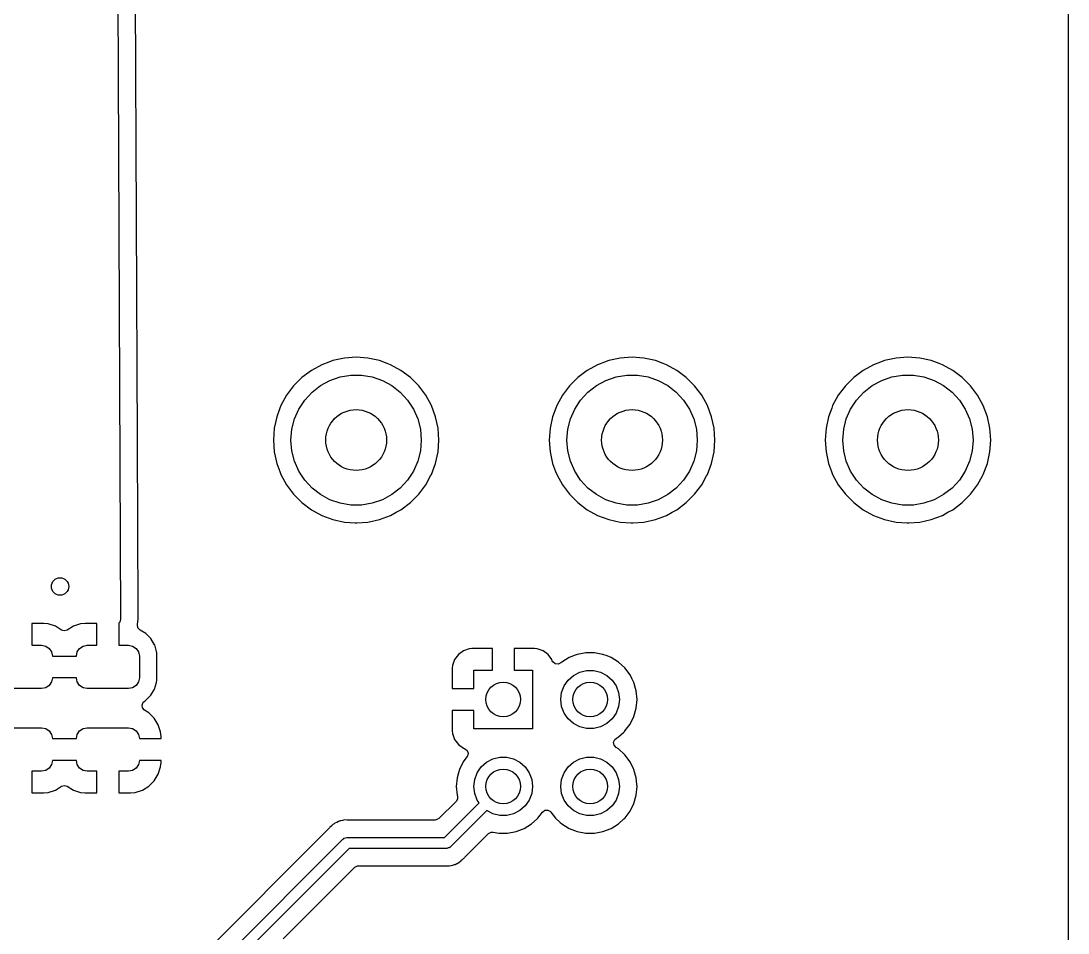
# Model space of a CAD drawing. Extents: x 0.71 to 7.56, y -5.16 to -0.79.
# Drawn here: x 6.61 to 7.559, y -2.416 to -1.59 of the extents above; entities that cross this region are included whole.
import ezdxf

# ---------------------------------------------------------------- set-up
doc = ezdxf.new("R2010")
doc.units = 0
doc.header["$MEASUREMENT"] = 0
doc.layers.add('BLACK', color=7, linetype='CONTINUOUS')

msp = doc.modelspace()

# ---------------------------------------------------------------- linework, layer by layer
at = {"layer": 'BLACK', "linetype": 'CONTINUOUS'}
for p, q in [((7.55904, -1.0631), (7.55904, -4.88178)), ((6.6969, -1.28407), (6.70051, -2.13209)), ((6.71579, -1.96969), (6.7129, -1.29252)), ((6.9033, -1.89543), (6.89284, -1.89771)), ((6.91398, -1.89467), (6.9033, -1.89543)), ((6.9033, -1.89543), (6.9033, -1.89543)), ((6.92465, -1.89543), (6.91398, -1.89467)), ((6.91398, -1.89467), (6.91398, -1.89467)), ((6.93511, -1.89771), (6.92465, -1.89543)), ((6.92465, -1.89543), (6.92465, -1.89543)), ((7.1533, -1.89543), (7.14284, -1.89771)), ((7.16398, -1.89467), (7.1533, -1.89543)), ((7.1533, -1.89543), (7.1533, -1.89543)), ((7.17465, -1.89543), (7.16398, -1.89467)), ((7.16398, -1.89467), (7.16398, -1.89467)), ((7.18511, -1.89771), (7.17465, -1.89543)), ((7.17465, -1.89543), (7.17465, -1.89543)), ((7.4033, -1.89543), (7.39284, -1.89771)), ((7.41398, -1.89467), (7.4033, -1.89543)), ((7.4033, -1.89543), (7.4033, -1.89543)), ((7.42465, -1.89543), (7.41398, -1.89467)), ((7.41398, -1.89467), (7.41398, -1.89467)), ((7.43511, -1.89771), (7.42465, -1.89543)), ((7.42465, -1.89543), (7.42465, -1.89543)), ((6.87342, -1.90658), (6.86485, -1.91299)), ((6.88281, -1.90145), (6.87342, -1.90658)), ((6.87342, -1.90658), (6.87342, -1.90658)), ((6.88915, -1.89909), (6.88281, -1.90145)), ((6.89284, -1.89771), (6.88915, -1.89909)), ((6.89284, -1.89771), (6.89284, -1.89771)), ((6.89284, -1.89771), (6.89284, -1.89771)), ((6.94215, -1.90033), (6.93511, -1.89771)), ((6.93511, -1.89771), (6.93511, -1.89771)), ((6.93511, -1.89771), (6.93511, -1.89771)), ((6.94514, -1.90145), (6.94215, -1.90033)), ((6.95453, -1.90658), (6.94514, -1.90145)), ((6.94514, -1.90145), (6.94514, -1.90145)), ((6.9631, -1.91299), (6.95453, -1.90658)), ((6.95453, -1.90658), (6.95453, -1.90658)), ((6.95453, -1.90658), (6.95453, -1.90658)), ((7.12342, -1.90658), (7.11485, -1.91299)), ((7.13281, -1.90145), (7.12342, -1.90658)), ((7.12342, -1.90658), (7.12342, -1.90658)), ((7.13915, -1.89909), (7.13281, -1.90145)), ((7.14284, -1.89771), (7.13915, -1.89909)), ((7.14284, -1.89771), (7.14284, -1.89771)), ((7.14284, -1.89771), (7.14284, -1.89771)), ((7.19215, -1.90033), (7.18511, -1.89771)), ((7.18511, -1.89771), (7.18511, -1.89771)), ((7.18511, -1.89771), (7.18511, -1.89771)), ((7.19514, -1.90145), (7.19215, -1.90033)), ((7.20453, -1.90658), (7.19514, -1.90145)), ((7.19514, -1.90145), (7.19514, -1.90145)), ((7.2131, -1.91299), (7.20453, -1.90658)), ((7.20453, -1.90658), (7.20453, -1.90658)), ((7.20453, -1.90658), (7.20453, -1.90658)), ((7.37342, -1.90658), (7.36485, -1.91299)), ((7.38281, -1.90145), (7.37342, -1.90658)), ((7.37342, -1.90658), (7.37342, -1.90658)), ((7.38915, -1.89909), (7.38281, -1.90145)), ((7.39284, -1.89771), (7.38915, -1.89909)), ((7.39284, -1.89771), (7.39284, -1.89771)), ((7.39284, -1.89771), (7.39284, -1.89771)), ((7.44215, -1.90033), (7.43511, -1.89771)), ((7.43511, -1.89771), (7.43511, -1.89771)), ((7.43511, -1.89771), (7.43511, -1.89771)), ((7.44514, -1.90145), (7.44215, -1.90033)), ((7.45453, -1.90658), (7.44514, -1.90145)), ((7.44514, -1.90145), (7.44514, -1.90145)), ((7.4631, -1.91299), (7.45453, -1.90658)), ((7.45453, -1.90658), (7.45453, -1.90658)), ((7.45453, -1.90658), (7.45453, -1.90658)), ((6.86485, -1.91299), (6.85728, -1.92056)), ((6.86485, -1.91299), (6.86485, -1.91299)), ((6.88168, -1.92025), (6.89025, -1.9156)), ((6.89025, -1.9156), (6.89948, -1.91244)), ((6.89948, -1.91244), (6.9091, -1.91083)), ((6.9091, -1.91083), (6.91885, -1.91083)), ((6.91885, -1.91083), (6.92847, -1.91244)), ((6.92847, -1.91244), (6.9377, -1.9156)), ((6.9377, -1.9156), (6.94628, -1.92025)), ((6.97067, -1.92056), (6.9631, -1.91299)), ((6.9631, -1.91299), (6.9631, -1.91299)), ((6.9631, -1.91299), (6.9631, -1.91299)), ((7.11485, -1.91299), (7.10728, -1.92056)), ((7.11485, -1.91299), (7.11485, -1.91299)), ((7.13168, -1.92025), (7.14025, -1.9156)), ((7.14025, -1.9156), (7.14948, -1.91244)), ((7.14948, -1.91244), (7.1591, -1.91083)), ((7.1591, -1.91083), (7.16885, -1.91083)), ((7.16885, -1.91083), (7.17847, -1.91244)), ((7.17847, -1.91244), (7.1877, -1.9156)), ((7.1877, -1.9156), (7.19628, -1.92025)), ((7.22067, -1.92056), (7.2131, -1.91299)), ((7.2131, -1.91299), (7.2131, -1.91299)), ((7.2131, -1.91299), (7.2131, -1.91299)), ((7.36485, -1.91299), (7.35728, -1.92056)), ((7.36485, -1.91299), (7.36485, -1.91299)), ((7.38168, -1.92025), (7.39025, -1.9156)), ((7.39025, -1.9156), (7.39948, -1.91244)), ((7.39948, -1.91244), (7.4091, -1.91083)), ((7.4091, -1.91083), (7.41885, -1.91083)), ((7.41885, -1.91083), (7.42847, -1.91244)), ((7.42847, -1.91244), (7.4377, -1.9156)), ((7.4377, -1.9156), (7.44628, -1.92025)), ((7.47067, -1.92056), (7.4631, -1.91299)), ((7.4631, -1.91299), (7.4631, -1.91299)), ((7.4631, -1.91299), (7.4631, -1.91299)), ((6.85728, -1.92056), (6.85087, -1.92913)), ((6.85728, -1.92056), (6.85728, -1.92056)), ((6.87398, -1.92624), (6.88168, -1.92025)), ((6.94628, -1.92025), (6.95397, -1.92624)), ((6.97708, -1.92913), (6.97067, -1.92056)), ((6.97067, -1.92056), (6.97067, -1.92056)), ((6.97067, -1.92056), (6.97067, -1.92056)), ((7.10728, -1.92056), (7.10087, -1.92913)), ((7.10728, -1.92056), (7.10728, -1.92056)), ((7.12398, -1.92624), (7.13168, -1.92025)), ((7.19628, -1.92025), (7.20397, -1.92624)), ((7.22708, -1.92913), (7.22067, -1.92056)), ((7.22067, -1.92056), (7.22067, -1.92056)), ((7.22067, -1.92056), (7.22067, -1.92056)), ((7.35728, -1.92056), (7.35087, -1.92913)), ((7.35728, -1.92056), (7.35728, -1.92056)), ((7.37398, -1.92624), (7.38168, -1.92025)), ((7.44628, -1.92025), (7.45397, -1.92624)), ((7.47708, -1.92913), (7.47067, -1.92056)), ((7.47067, -1.92056), (7.47067, -1.92056)), ((7.47067, -1.92056), (7.47067, -1.92056)), ((6.85087, -1.92913), (6.84574, -1.93852)), ((6.85087, -1.92913), (6.85087, -1.92913)), ((6.86204, -1.94158), (6.86737, -1.93341)), ((6.86737, -1.93341), (6.87398, -1.92624)), ((6.95397, -1.92624), (6.96058, -1.93341)), ((6.96058, -1.93341), (6.96591, -1.94158)), ((6.98221, -1.93852), (6.97708, -1.92913)), ((6.97708, -1.92913), (6.97708, -1.92913)), ((6.97708, -1.92913), (6.97708, -1.92913)), ((7.10087, -1.92913), (7.09574, -1.93852)), ((7.10087, -1.92913), (7.10087, -1.92913)), ((7.11204, -1.94158), (7.11737, -1.93341)), ((7.11737, -1.93341), (7.12398, -1.92624)), ((7.20397, -1.92624), (7.21058, -1.93341)), ((7.21058, -1.93341), (7.21591, -1.94158)), ((7.23221, -1.93852), (7.22708, -1.92913)), ((7.22708, -1.92913), (7.22708, -1.92913)), ((7.22708, -1.92913), (7.22708, -1.92913)), ((7.35087, -1.92913), (7.34574, -1.93852)), ((7.35087, -1.92913), (7.35087, -1.92913)), ((7.36204, -1.94158), (7.36737, -1.93341)), ((7.36737, -1.93341), (7.37398, -1.92624)), ((7.45397, -1.92624), (7.46058, -1.93341)), ((7.46058, -1.93341), (7.46591, -1.94158)), ((7.48221, -1.93852), (7.47708, -1.92913)), ((7.47708, -1.92913), (7.47708, -1.92913)), ((7.47708, -1.92913), (7.47708, -1.92913)), ((6.84487, -1.94086), (6.842, -1.94855)), ((6.84574, -1.93852), (6.84487, -1.94086)), ((6.85812, -1.95051), (6.86204, -1.94158)), ((6.96591, -1.94158), (6.96983, -1.95051)), ((6.98595, -1.94855), (6.98221, -1.93852)), ((6.98221, -1.93852), (6.98221, -1.93852)), ((6.98221, -1.93852), (6.98221, -1.93852)), ((7.09487, -1.94086), (7.092, -1.94855)), ((7.09574, -1.93852), (7.09487, -1.94086)), ((7.10812, -1.95051), (7.11204, -1.94158)), ((7.21591, -1.94158), (7.21983, -1.95051)), ((7.23595, -1.94855), (7.23221, -1.93852)), ((7.23221, -1.93852), (7.23221, -1.93852)), ((7.23221, -1.93852), (7.23221, -1.93852)), ((7.34487, -1.94086), (7.342, -1.94855)), ((7.34574, -1.93852), (7.34487, -1.94086)), ((7.35812, -1.95051), (7.36204, -1.94158)), ((7.46591, -1.94158), (7.46983, -1.95051)), ((7.48595, -1.94855), (7.48221, -1.93852)), ((7.48221, -1.93852), (7.48221, -1.93852)), ((7.48221, -1.93852), (7.48221, -1.93852)), ((6.842, -1.94855), (6.83973, -1.95901)), ((6.842, -1.94855), (6.842, -1.94855)), ((6.842, -1.94855), (6.842, -1.94855)), ((6.85573, -1.95996), (6.85812, -1.95051)), ((6.96983, -1.95051), (6.97223, -1.95996)), ((6.98823, -1.95901), (6.98595, -1.94855)), ((7.092, -1.94855), (7.08973, -1.95901)), ((7.092, -1.94855), (7.092, -1.94855)), ((7.092, -1.94855), (7.092, -1.94855)), ((7.10573, -1.95996), (7.10812, -1.95051)), ((7.21983, -1.95051), (7.22223, -1.95996)), ((7.23823, -1.95901), (7.23595, -1.94855)), ((7.342, -1.94855), (7.33973, -1.95901)), ((7.342, -1.94855), (7.342, -1.94855)), ((7.342, -1.94855), (7.342, -1.94855)), ((7.35573, -1.95996), (7.35812, -1.95051)), ((7.46983, -1.95051), (7.47223, -1.95996)), ((7.48823, -1.95901), (7.48595, -1.94855)), ((6.83973, -1.95901), (6.83896, -1.96968)), ((6.83973, -1.95901), (6.83973, -1.95901)), ((6.85492, -1.96969), (6.85573, -1.95996)), ((6.97223, -1.95996), (6.97303, -1.96969)), ((6.98899, -1.96969), (6.98823, -1.95901)), ((7.08973, -1.95901), (7.08896, -1.96968)), ((7.08973, -1.95901), (7.08973, -1.95901)), ((7.10492, -1.96969), (7.10573, -1.95996)), ((7.22223, -1.95996), (7.22303, -1.96969)), ((7.23899, -1.96969), (7.23823, -1.95901)), ((7.33973, -1.95901), (7.33896, -1.96968)), ((7.33973, -1.95901), (7.33973, -1.95901)), ((7.35492, -1.96969), (7.35573, -1.95996)), ((7.47223, -1.95996), (7.47303, -1.96969)), ((7.48899, -1.96969), (7.48823, -1.95901)), ((6.71645, -2.12552), (6.71579, -1.96969)), ((6.83896, -1.96968), (6.83896, -1.96969)), ((6.83896, -1.96969), (6.83973, -1.98036)), ((6.85573, -1.97941), (6.85492, -1.96969)), ((6.97303, -1.96969), (6.97223, -1.97941)), ((6.98823, -1.98036), (6.98899, -1.96969)), ((6.98899, -1.96969), (6.98899, -1.96969)), ((7.08896, -1.96968), (7.08896, -1.96969)), ((7.08896, -1.96969), (7.08973, -1.98036)), ((7.10573, -1.97941), (7.10492, -1.96969)), ((7.22303, -1.96969), (7.22223, -1.97941)), ((7.23823, -1.98036), (7.23899, -1.96969)), ((7.23899, -1.96969), (7.23899, -1.96969)), ((7.33896, -1.96968), (7.33896, -1.96969)), ((7.33896, -1.96969), (7.33973, -1.98036)), ((7.35573, -1.97941), (7.35492, -1.96969)), ((7.47303, -1.96969), (7.47223, -1.97941)), ((7.48823, -1.98036), (7.48899, -1.96969)), ((6.83973, -1.98036), (6.83973, -1.98036)), ((6.83973, -1.98036), (6.842, -1.99082)), ((6.85812, -1.98886), (6.85573, -1.97941)), ((6.97223, -1.97941), (6.96983, -1.98886)), ((6.98595, -1.99082), (6.98823, -1.98036)), ((7.08973, -1.98036), (7.08973, -1.98036)), ((7.08973, -1.98036), (7.092, -1.99082)), ((7.10812, -1.98886), (7.10573, -1.97941)), ((7.22223, -1.97941), (7.21983, -1.98886)), ((7.23595, -1.99082), (7.23823, -1.98036)), ((7.33973, -1.98036), (7.33973, -1.98036)), ((7.33973, -1.98036), (7.342, -1.99082)), ((7.35812, -1.98886), (7.35573, -1.97941)), ((7.47223, -1.97941), (7.46983, -1.98886)), ((7.48595, -1.99082), (7.48823, -1.98036)), ((6.842, -1.99082), (6.842, -1.99082)), ((6.842, -1.99082), (6.84473, -1.99813)), ((6.86204, -1.99779), (6.85812, -1.98886)), ((6.96983, -1.98886), (6.96591, -1.99779)), ((6.98221, -2.00085), (6.98595, -1.99082)), ((7.092, -1.99082), (7.092, -1.99082)), ((7.092, -1.99082), (7.09473, -1.99813)), ((7.11204, -1.99779), (7.10812, -1.98886)), ((7.21983, -1.98886), (7.21591, -1.99779)), ((7.23221, -2.00085), (7.23595, -1.99082)), ((7.342, -1.99082), (7.342, -1.99082)), ((7.342, -1.99082), (7.34473, -1.99813)), ((7.36204, -1.99779), (7.35812, -1.98886)), ((7.46983, -1.98886), (7.46591, -1.99779)), ((7.48221, -2.00085), (7.48595, -1.99082)), ((6.84473, -1.99813), (6.84574, -2.00085)), ((6.84574, -2.00085), (6.85087, -2.01024)), ((6.86737, -2.00596), (6.86204, -1.99779)), ((6.96591, -1.99779), (6.96058, -2.00596)), ((6.98146, -2.00222), (6.98221, -2.00085)), ((6.98221, -2.00085), (6.98221, -2.00085)), ((6.98221, -2.00085), (6.98221, -2.00085)), ((7.09473, -1.99813), (7.09574, -2.00085)), ((7.09574, -2.00085), (7.10087, -2.01024)), ((7.11737, -2.00596), (7.11204, -1.99779)), ((7.21591, -1.99779), (7.21058, -2.00596)), ((7.23146, -2.00222), (7.23221, -2.00085)), ((7.23221, -2.00085), (7.23221, -2.00085)), ((7.23221, -2.00085), (7.23221, -2.00085)), ((7.34473, -1.99813), (7.34574, -2.00085)), ((7.34574, -2.00085), (7.35087, -2.01024)), ((7.36737, -2.00596), (7.36204, -1.99779)), ((7.46591, -1.99779), (7.46058, -2.00596)), ((7.48146, -2.00222), (7.48221, -2.00085)), ((7.48221, -2.00085), (7.48221, -2.00085)), ((7.48221, -2.00085), (7.48221, -2.00085)), ((6.85087, -2.01024), (6.85087, -2.01024)), ((6.85087, -2.01024), (6.85087, -2.01024)), ((6.85087, -2.01024), (6.85728, -2.01881)), ((6.87398, -2.01313), (6.86737, -2.00596)), ((6.96058, -2.00596), (6.95397, -2.01313)), ((6.97067, -2.01881), (6.97708, -2.01024)), ((6.97708, -2.01024), (6.98146, -2.00222)), ((7.10087, -2.01024), (7.10087, -2.01024)), ((7.10087, -2.01024), (7.10087, -2.01024)), ((7.10087, -2.01024), (7.10728, -2.01881)), ((7.12398, -2.01313), (7.11737, -2.00596)), ((7.21058, -2.00596), (7.20397, -2.01313)), ((7.22067, -2.01881), (7.22708, -2.01024)), ((7.22708, -2.01024), (7.23146, -2.00222)), ((7.35087, -2.01024), (7.35087, -2.01024)), ((7.35087, -2.01024), (7.35087, -2.01024)), ((7.35087, -2.01024), (7.35728, -2.01881)), ((7.37398, -2.01313), (7.36737, -2.00596)), ((7.46058, -2.00596), (7.45397, -2.01313)), ((7.47067, -2.01881), (7.47708, -2.01024)), ((7.47708, -2.01024), (7.48146, -2.00222)), ((6.85728, -2.01881), (6.85728, -2.01881)), ((6.85728, -2.01881), (6.85728, -2.01881)), ((6.85728, -2.01881), (6.86485, -2.02638)), ((6.88168, -2.01912), (6.87398, -2.01313)), ((6.89025, -2.02377), (6.88168, -2.01912)), ((6.94628, -2.01912), (6.9377, -2.02377)), ((6.95397, -2.01313), (6.94628, -2.01912)), ((6.9631, -2.02638), (6.97067, -2.01881)), ((7.10728, -2.01881), (7.10728, -2.01881)), ((7.10728, -2.01881), (7.10728, -2.01881)), ((7.10728, -2.01881), (7.11485, -2.02638)), ((7.13168, -2.01912), (7.12398, -2.01313)), ((7.14025, -2.02377), (7.13168, -2.01912)), ((7.19628, -2.01912), (7.1877, -2.02377)), ((7.20397, -2.01313), (7.19628, -2.01912)), ((7.2131, -2.02638), (7.22067, -2.01881)), ((7.35728, -2.01881), (7.35728, -2.01881)), ((7.35728, -2.01881), (7.35728, -2.01881)), ((7.35728, -2.01881), (7.36485, -2.02638)), ((7.38168, -2.01912), (7.37398, -2.01313)), ((7.39025, -2.02377), (7.38168, -2.01912)), ((7.44628, -2.01912), (7.4377, -2.02377)), ((7.45397, -2.01313), (7.44628, -2.01912)), ((7.4631, -2.02638), (7.47067, -2.01881)), ((6.86485, -2.02638), (6.86485, -2.02638)), ((6.86485, -2.02638), (6.86485, -2.02638)), ((6.86485, -2.02638), (6.87342, -2.03279)), ((6.89948, -2.02693), (6.89025, -2.02377)), ((6.9091, -2.02854), (6.89948, -2.02693)), ((6.91885, -2.02854), (6.9091, -2.02854)), ((6.92847, -2.02693), (6.91885, -2.02854)), ((6.9377, -2.02377), (6.92847, -2.02693)), ((6.95453, -2.03279), (6.9631, -2.02638)), ((7.11485, -2.02638), (7.11485, -2.02638)), ((7.11485, -2.02638), (7.11485, -2.02638)), ((7.11485, -2.02638), (7.12342, -2.03279)), ((7.14948, -2.02693), (7.14025, -2.02377)), ((7.1591, -2.02854), (7.14948, -2.02693)), ((7.16885, -2.02854), (7.1591, -2.02854)), ((7.17847, -2.02693), (7.16885, -2.02854)), ((7.1877, -2.02377), (7.17847, -2.02693)), ((7.20453, -2.03279), (7.2131, -2.02638)), ((7.36485, -2.02638), (7.36485, -2.02638)), ((7.36485, -2.02638), (7.36485, -2.02638)), ((7.36485, -2.02638), (7.37342, -2.03279)), ((7.39948, -2.02693), (7.39025, -2.02377)), ((7.4091, -2.02854), (7.39948, -2.02693)), ((7.41885, -2.02854), (7.4091, -2.02854)), ((7.42847, -2.02693), (7.41885, -2.02854)), ((7.4377, -2.02377), (7.42847, -2.02693)), ((7.45453, -2.03279), (7.4631, -2.02638)), ((6.87342, -2.03279), (6.87342, -2.03279)), ((6.87342, -2.03279), (6.87342, -2.03279)), ((6.87342, -2.03279), (6.88281, -2.03792)), ((6.88281, -2.03792), (6.88281, -2.03792)), ((6.88281, -2.03792), (6.88281, -2.03792)), ((6.88281, -2.03792), (6.88281, -2.03792)), ((6.88281, -2.03792), (6.89284, -2.04166)), ((6.93511, -2.04166), (6.94514, -2.03792)), ((6.94514, -2.03792), (6.95022, -2.03515)), ((6.94514, -2.03792), (6.94514, -2.03792)), ((6.94514, -2.03792), (6.94514, -2.03792)), ((6.95022, -2.03515), (6.95453, -2.03279)), ((7.12342, -2.03279), (7.12342, -2.03279)), ((7.12342, -2.03279), (7.12342, -2.03279)), ((7.12342, -2.03279), (7.13281, -2.03792)), ((7.13281, -2.03792), (7.13281, -2.03792)), ((7.13281, -2.03792), (7.13281, -2.03792)), ((7.13281, -2.03792), (7.13281, -2.03792)), ((7.13281, -2.03792), (7.14284, -2.04166)), ((7.18511, -2.04166), (7.19514, -2.03792)), ((7.19514, -2.03792), (7.20022, -2.03515)), ((7.19514, -2.03792), (7.19514, -2.03792)), ((7.19514, -2.03792), (7.19514, -2.03792)), ((7.20022, -2.03515), (7.20453, -2.03279)), ((7.37342, -2.03279), (7.37342, -2.03279)), ((7.37342, -2.03279), (7.37342, -2.03279)), ((7.37342, -2.03279), (7.38281, -2.03792)), ((7.38281, -2.03792), (7.38281, -2.03792)), ((7.38281, -2.03792), (7.38281, -2.03792)), ((7.38281, -2.03792), (7.38281, -2.03792)), ((7.38281, -2.03792), (7.39284, -2.04166)), ((7.43511, -2.04166), (7.44514, -2.03792)), ((7.44514, -2.03792), (7.45022, -2.03515)), ((7.44514, -2.03792), (7.44514, -2.03792)), ((7.44514, -2.03792), (7.44514, -2.03792)), ((7.45022, -2.03515), (7.45453, -2.03279)), ((6.89284, -2.04166), (6.9033, -2.04394)), ((6.9033, -2.04394), (6.91321, -2.04464)), ((6.91321, -2.04464), (6.91398, -2.0447)), ((6.91398, -2.0447), (6.91469, -2.04465)), ((6.91398, -2.0447), (6.91398, -2.0447)), ((6.91398, -2.0447), (6.91398, -2.0447)), ((6.91469, -2.04465), (6.92465, -2.04394)), ((6.92465, -2.04394), (6.93511, -2.04166)), ((7.14284, -2.04166), (7.1533, -2.04394)), ((7.1533, -2.04394), (7.16321, -2.04464)), ((7.16321, -2.04464), (7.16398, -2.0447)), ((7.16398, -2.0447), (7.16469, -2.04465)), ((7.16398, -2.0447), (7.16398, -2.0447)), ((7.16398, -2.0447), (7.16398, -2.0447)), ((7.16469, -2.04465), (7.17465, -2.04394)), ((7.17465, -2.04394), (7.18511, -2.04166)), ((7.39284, -2.04166), (7.4033, -2.04394)), ((7.4033, -2.04394), (7.41321, -2.04464)), ((7.41321, -2.04464), (7.41398, -2.0447)), ((7.41398, -2.0447), (7.41469, -2.04465)), ((7.41398, -2.0447), (7.41398, -2.0447)), ((7.41398, -2.0447), (7.41398, -2.0447)), ((7.41469, -2.04465), (7.42465, -2.04394)), ((7.42465, -2.04394), (7.43511, -2.04166)), ((6.69975, -2.13473), (6.69908, -2.13556)), ((6.70051, -2.13209), (6.69975, -2.13473)), ((6.71585, -2.13652), (6.71648, -2.13202)), ((6.71648, -2.13202), (6.71645, -2.12552)), ((6.6309, -2.13583), (6.62008, -2.13583)), ((6.62008, -2.13583), (6.62008, -2.15551)), ((6.63495, -2.13624), (6.6309, -2.13583)), ((6.6415, -2.13841), (6.63495, -2.13624)), ((6.63495, -2.13624), (6.63495, -2.13624)), ((6.64704, -2.14183), (6.6415, -2.13841)), ((6.6415, -2.13841), (6.6415, -2.13841)), ((6.64952, -2.14256), (6.64704, -2.14183)), ((6.65217, -2.14183), (6.64952, -2.14256)), ((6.65771, -2.13841), (6.65217, -2.14183)), ((6.66426, -2.13624), (6.65771, -2.13841)), ((6.65771, -2.13841), (6.65771, -2.13841)), ((6.66831, -2.13583), (6.66426, -2.13624)), ((6.67913, -2.13583), (6.66831, -2.13583)), ((6.66831, -2.13583), (6.66831, -2.13583)), ((6.67913, -2.15551), (6.67913, -2.13583)), ((6.69908, -2.13556), (6.69882, -2.13583)), ((6.69882, -2.13583), (6.69882, -2.15551)), ((6.71576, -2.13707), (6.71584, -2.13656)), ((6.71625, -2.13977), (6.71576, -2.13707)), ((6.71584, -2.13656), (6.71585, -2.13652)), ((6.71585, -2.13652), (6.71585, -2.13652)), ((6.71813, -2.14178), (6.71625, -2.13977)), ((6.7235, -2.14496), (6.71813, -2.14178)), ((6.72807, -2.14953), (6.7235, -2.14496)), ((6.7235, -2.14496), (6.7235, -2.14496)), ((6.7235, -2.14496), (6.7235, -2.14496)), ((6.73137, -2.1551), (6.72807, -2.14953)), ((6.72807, -2.14953), (6.72807, -2.14953)), ((6.72807, -2.14953), (6.72807, -2.14953)), ((6.62008, -2.15551), (6.62894, -2.15551)), ((6.62894, -2.15551), (6.6327, -2.15626)), ((6.6327, -2.15626), (6.6359, -2.15839)), ((6.6359, -2.15839), (6.63803, -2.16159)), ((6.63803, -2.16159), (6.63878, -2.16535)), ((6.66043, -2.16535), (6.66118, -2.16159)), ((6.66118, -2.16159), (6.66332, -2.15839)), ((6.66332, -2.15839), (6.66651, -2.15626)), ((6.66651, -2.15626), (6.67028, -2.15551)), ((6.67028, -2.15551), (6.67913, -2.15551)), ((6.69882, -2.15551), (6.70768, -2.15551)), ((6.70768, -2.15551), (6.71144, -2.15626)), ((6.71144, -2.15626), (6.71464, -2.15839)), ((6.71464, -2.15839), (6.71677, -2.16159)), ((6.71677, -2.16159), (6.71752, -2.16535)), ((6.73143, -2.15533), (6.73137, -2.1551)), ((6.73317, -2.16132), (6.73143, -2.15533)), ((6.73329, -2.16277), (6.73317, -2.16132)), ((6.73317, -2.16132), (6.73317, -2.16132)), ((6.73329, -2.18763), (6.73329, -2.16277)), ((7.01114, -2.16069), (7.00661, -2.16409)), ((7.01644, -2.15872), (7.01114, -2.16069)), ((7.01114, -2.16069), (7.01114, -2.16069)), ((7.01879, -2.15846), (7.01644, -2.15872)), ((7.01644, -2.15872), (7.01644, -2.15872)), ((7.0374, -2.15846), (7.01879, -2.15846)), ((7.0374, -2.17815), (7.0374, -2.15846)), ((7.0757, -2.15846), (7.05709, -2.15846)), ((7.05709, -2.15846), (7.05709, -2.17815)), ((7.07805, -2.15872), (7.0757, -2.15846)), ((7.08335, -2.16069), (7.07805, -2.15872)), ((7.07805, -2.15872), (7.07805, -2.15872)), ((7.08788, -2.16409), (7.08335, -2.16069)), ((7.08335, -2.16069), (7.08335, -2.16069)), ((7.11901, -2.16295), (7.11435, -2.16382)), ((7.12206, -2.16238), (7.11901, -2.16295)), ((7.12991, -2.16238), (7.12206, -2.16238)), ((7.13439, -2.16322), (7.12991, -2.16238)), ((7.13762, -2.16382), (7.13439, -2.16322)), ((6.63878, -2.16535), (6.66043, -2.16535)), ((6.71752, -2.16535), (6.71752, -2.18504)), ((7.00321, -2.16862), (7.00124, -2.17392)), ((7.00661, -2.16409), (7.00321, -2.16862)), ((7.00321, -2.16862), (7.00321, -2.16862)), ((7.00661, -2.16409), (7.00661, -2.16409)), ((7.09127, -2.16862), (7.08788, -2.16409)), ((7.08788, -2.16409), (7.08788, -2.16409)), ((7.09166, -2.16965), (7.09127, -2.16862)), ((7.09127, -2.16862), (7.09127, -2.16862)), ((7.09219, -2.17069), (7.09166, -2.16965)), ((7.09432, -2.17243), (7.09219, -2.17069)), ((7.09705, -2.17276), (7.09432, -2.17243)), ((7.09952, -2.17155), (7.09705, -2.17276)), ((7.10036, -2.17079), (7.09952, -2.17155)), ((7.10703, -2.16666), (7.10036, -2.17079)), ((7.11256, -2.16452), (7.10703, -2.16666)), ((7.10703, -2.16666), (7.10703, -2.16666)), ((7.11435, -2.16382), (7.11256, -2.16452)), ((7.11435, -2.16382), (7.11435, -2.16382)), ((7.11435, -2.16382), (7.11435, -2.16382)), ((7.14138, -2.16528), (7.13762, -2.16382)), ((7.13762, -2.16382), (7.13762, -2.16382)), ((7.14494, -2.16666), (7.14138, -2.16528)), ((7.14845, -2.16883), (7.14494, -2.16666)), ((7.14494, -2.16666), (7.14494, -2.16666)), ((7.15161, -2.17079), (7.14845, -2.16883)), ((7.15741, -2.17608), (7.15161, -2.17079)), ((7.15161, -2.17079), (7.15161, -2.17079)), ((7.00124, -2.17392), (7.00098, -2.17627)), ((7.00098, -2.17627), (7.00098, -2.19488)), ((7.00124, -2.17392), (7.00124, -2.17392)), ((7.02067, -2.19488), (7.02067, -2.17815)), ((7.02067, -2.17815), (7.0374, -2.17815)), ((7.05709, -2.17815), (7.07382, -2.17815)), ((7.07382, -2.17815), (7.07382, -2.2313)), ((7.11089, -2.18285), (7.11656, -2.17988)), ((7.11656, -2.17988), (7.12278, -2.17834)), ((7.12278, -2.17834), (7.12919, -2.17834)), ((7.12919, -2.17834), (7.13541, -2.17988)), ((7.13541, -2.17988), (7.14108, -2.18285)), ((7.16214, -2.18234), (7.15741, -2.17608)), ((6.63803, -2.18881), (6.6359, -2.192)), ((6.63878, -2.18504), (6.63803, -2.18881)), ((6.66043, -2.18504), (6.63878, -2.18504)), ((6.66118, -2.18881), (6.66043, -2.18504)), ((6.66332, -2.192), (6.66118, -2.18881)), ((6.71677, -2.18881), (6.71464, -2.192)), ((6.71752, -2.18504), (6.71677, -2.18881)), ((6.73137, -2.19529), (6.73306, -2.18946)), ((6.73306, -2.18946), (6.73317, -2.18908)), ((6.73317, -2.18908), (6.73329, -2.18763)), ((6.73317, -2.18908), (6.73317, -2.18908)), ((7.10245, -2.19237), (7.10609, -2.1871)), ((7.10609, -2.1871), (7.11089, -2.18285)), ((7.14108, -2.18285), (7.14588, -2.1871)), ((7.14588, -2.1871), (7.14952, -2.19237)), ((7.16388, -2.18583), (7.16214, -2.18234)), ((7.16214, -2.18234), (7.16214, -2.18234)), ((7.16564, -2.18936), (7.16388, -2.18583)), ((7.16778, -2.19691), (7.16564, -2.18936)), ((6.62894, -2.19488), (6.59154, -2.19488)), ((6.6327, -2.19413), (6.62894, -2.19488)), ((6.6359, -2.192), (6.6327, -2.19413)), ((6.66651, -2.19413), (6.66332, -2.192)), ((6.67028, -2.19488), (6.66651, -2.19413)), ((6.70768, -2.19488), (6.67028, -2.19488)), ((6.71144, -2.19413), (6.70768, -2.19488)), ((6.71464, -2.192), (6.71144, -2.19413)), ((6.7235, -2.20544), (6.72807, -2.20086)), ((6.72807, -2.20086), (6.73137, -2.19529)), ((7.00098, -2.19488), (7.02067, -2.19488)), ((7.09941, -2.20472), (7.10018, -2.19836)), ((7.10018, -2.19836), (7.10245, -2.19237)), ((7.14952, -2.19237), (7.15179, -2.19836)), ((7.15179, -2.19836), (7.15256, -2.20472)), ((7.16851, -2.20472), (7.16778, -2.19691)), ((6.72, -2.20971), (6.72109, -2.20719)), ((6.72044, -2.21242), (6.72, -2.20971)), ((6.72109, -2.20719), (6.72235, -2.20611)), ((6.72235, -2.20611), (6.7235, -2.20544)), ((7.10018, -2.21108), (7.09941, -2.20472)), ((7.15256, -2.20472), (7.15179, -2.21108)), ((7.16778, -2.21254), (7.16851, -2.20472)), ((6.72228, -2.21447), (6.72044, -2.21242)), ((6.72612, -2.21684), (6.72228, -2.21447)), ((6.731, -2.22172), (6.72612, -2.21684)), ((6.72612, -2.21684), (6.72612, -2.21684)), ((7.02067, -2.21457), (7.00098, -2.21457)), ((7.00098, -2.21457), (7.00098, -2.23318)), ((7.02067, -2.2313), (7.02067, -2.21457)), ((7.10245, -2.21707), (7.10018, -2.21108)), ((7.10609, -2.22235), (7.10245, -2.21707)), ((7.14952, -2.21707), (7.14588, -2.22235)), ((7.15179, -2.21108), (7.14952, -2.21707)), ((7.16214, -2.22711), (7.16564, -2.22009)), ((7.16564, -2.22009), (7.16778, -2.21254)), ((6.73462, -2.22759), (6.731, -2.22172)), ((6.73679, -2.23415), (6.73462, -2.22759)), ((6.73462, -2.22759), (6.73462, -2.22759)), ((7.11089, -2.2266), (7.10609, -2.22235)), ((7.11656, -2.22957), (7.11089, -2.2266)), ((7.12278, -2.23111), (7.11656, -2.22957)), ((7.13541, -2.22957), (7.12919, -2.23111)), ((7.14108, -2.2266), (7.13541, -2.22957)), ((7.14588, -2.22235), (7.14108, -2.2266)), ((7.15755, -2.23318), (7.16214, -2.22711)), ((6.59154, -2.23031), (6.62894, -2.23031)), ((6.62894, -2.23031), (6.6327, -2.23106)), ((6.6327, -2.23106), (6.6359, -2.2332)), ((6.6359, -2.2332), (6.63803, -2.23639)), ((6.63803, -2.23639), (6.63878, -2.24016)), ((6.66043, -2.24016), (6.66118, -2.23639)), ((6.66118, -2.23639), (6.66332, -2.2332)), ((6.66332, -2.2332), (6.66651, -2.23106)), ((6.66651, -2.23106), (6.67028, -2.23031)), ((6.67028, -2.23031), (6.70768, -2.23031)), ((6.70768, -2.23031), (6.71144, -2.23106)), ((6.71144, -2.23106), (6.71464, -2.2332)), ((6.71464, -2.2332), (6.71677, -2.23639)), ((6.71677, -2.23639), (6.71752, -2.24016)), ((6.7372, -2.23819), (6.73679, -2.23415)), ((6.7372, -2.24016), (6.7372, -2.23819)), ((6.7372, -2.23819), (6.7372, -2.23819)), ((7.00098, -2.23318), (7.00124, -2.23553)), ((7.00124, -2.23553), (7.00124, -2.23553)), ((7.00124, -2.23553), (7.00321, -2.24083)), ((7.07382, -2.2313), (7.02067, -2.2313)), ((7.12919, -2.23111), (7.12278, -2.23111)), ((7.14995, -2.23969), (7.15161, -2.23866)), ((7.15161, -2.23866), (7.15654, -2.23417)), ((7.15654, -2.23417), (7.15741, -2.23337)), ((7.15741, -2.23337), (7.15755, -2.23318)), ((6.63878, -2.24016), (6.66043, -2.24016)), ((6.71752, -2.24016), (6.7372, -2.24016)), ((7.00321, -2.24083), (7.00321, -2.24083)), ((7.00321, -2.24083), (7.00661, -2.24536)), ((7.00661, -2.24536), (7.00661, -2.24536)), ((7.00661, -2.24536), (7.01114, -2.24875)), ((7.14726, -2.24348), (7.14836, -2.24096)), ((7.1477, -2.2462), (7.14726, -2.24348)), ((7.14954, -2.24825), (7.1477, -2.2462)), ((7.14836, -2.24096), (7.14954, -2.23994)), ((7.14954, -2.23994), (7.14995, -2.23969)), ((7.15161, -2.24953), (7.14954, -2.24825)), ((7.01441, -2.25668), (7.01109, -2.26108)), ((7.01114, -2.24875), (7.01114, -2.24875)), ((7.01114, -2.24875), (7.01222, -2.24916)), ((7.01222, -2.24916), (7.01443, -2.25081)), ((7.0148, -2.25607), (7.01441, -2.25668)), ((7.01443, -2.25081), (7.01539, -2.25339)), ((7.01539, -2.25339), (7.0148, -2.25607)), ((7.03782, -2.25862), (7.04404, -2.25708)), ((7.04404, -2.25708), (7.05045, -2.25708)), ((7.05045, -2.25708), (7.05667, -2.25862)), ((7.11656, -2.25862), (7.12278, -2.25708)), ((7.12278, -2.25708), (7.12919, -2.25708)), ((7.12919, -2.25708), (7.13541, -2.25862)), ((7.15741, -2.25482), (7.15161, -2.24953)), ((7.15161, -2.24953), (7.15161, -2.24953)), ((7.16214, -2.26108), (7.15741, -2.25482)), ((6.6359, -2.2668), (6.6327, -2.26894)), ((6.63803, -2.26361), (6.6359, -2.2668)), ((6.63878, -2.25984), (6.63803, -2.26361)), ((6.66043, -2.25984), (6.63878, -2.25984)), ((6.66118, -2.26361), (6.66043, -2.25984)), ((6.66332, -2.2668), (6.66118, -2.26361)), ((6.66651, -2.26894), (6.66332, -2.2668)), ((6.71464, -2.2668), (6.71144, -2.26894)), ((6.71677, -2.26361), (6.71464, -2.2668)), ((6.71752, -2.25984), (6.71677, -2.26361)), ((6.7372, -2.25984), (6.71752, -2.25984)), ((6.73462, -2.27241), (6.73679, -2.26585)), ((6.73679, -2.26585), (6.7372, -2.26181)), ((6.73679, -2.26585), (6.73679, -2.26585)), ((6.7372, -2.26181), (6.7372, -2.25984)), ((6.7372, -2.26181), (6.7372, -2.26181)), ((7.01109, -2.26108), (7.00759, -2.2681)), ((7.01109, -2.26108), (7.01109, -2.26108)), ((7.02371, -2.27111), (7.02735, -2.26584)), ((7.02735, -2.26584), (7.03215, -2.26159)), ((7.03215, -2.26159), (7.03782, -2.25862)), ((7.05667, -2.25862), (7.06234, -2.26159)), ((7.06234, -2.26159), (7.06714, -2.26584)), ((7.06714, -2.26584), (7.07077, -2.27111)), ((7.10245, -2.27111), (7.10609, -2.26584)), ((7.10609, -2.26584), (7.11089, -2.26159)), ((7.11089, -2.26159), (7.11656, -2.25862)), ((7.13541, -2.25862), (7.14108, -2.26159)), ((7.14108, -2.26159), (7.14588, -2.26584)), ((7.14588, -2.26584), (7.14952, -2.27111)), ((7.16535, -2.26754), (7.16214, -2.26108)), ((7.16214, -2.26108), (7.16214, -2.26108)), ((7.16564, -2.2681), (7.16535, -2.26754)), ((6.62894, -2.26969), (6.62008, -2.26969)), ((6.62008, -2.26969), (6.62008, -2.28937)), ((6.6327, -2.26894), (6.62894, -2.26969)), ((6.67028, -2.26969), (6.66651, -2.26894)), ((6.67913, -2.26969), (6.67028, -2.26969)), ((6.67913, -2.28937), (6.67913, -2.26969)), ((6.70768, -2.26969), (6.69882, -2.26969)), ((6.69882, -2.26969), (6.69882, -2.28937)), ((6.71144, -2.26894), (6.70768, -2.26969)), ((6.731, -2.27828), (6.73462, -2.27241)), ((6.73462, -2.27241), (6.73462, -2.27241)), ((7.00544, -2.27565), (7.00472, -2.28346)), ((7.00548, -2.27554), (7.00544, -2.27565)), ((7.0067, -2.27124), (7.00548, -2.27554)), ((7.00759, -2.2681), (7.0067, -2.27124)), ((7.02067, -2.28346), (7.02144, -2.2771)), ((7.02144, -2.2771), (7.02371, -2.27111)), ((7.07077, -2.27111), (7.07305, -2.2771)), ((7.07305, -2.2771), (7.07382, -2.28346)), ((7.09941, -2.28346), (7.10018, -2.2771)), ((7.10018, -2.2771), (7.10245, -2.27111)), ((7.14952, -2.27111), (7.15179, -2.2771)), ((7.15179, -2.2771), (7.15256, -2.28346)), ((7.16778, -2.27565), (7.16564, -2.2681)), ((7.16833, -2.28151), (7.16778, -2.27565)), ((6.6415, -2.28679), (6.64704, -2.28337)), ((6.64704, -2.28337), (6.6497, -2.28264)), ((6.6497, -2.28264), (6.65217, -2.28337)), ((6.65217, -2.28337), (6.65771, -2.28679)), ((6.72024, -2.28679), (6.72612, -2.28316)), ((6.72612, -2.28316), (6.731, -2.27828)), ((7.00472, -2.28346), (7.00472, -2.28346)), ((7.00472, -2.28346), (7.00544, -2.29128)), ((7.02144, -2.28982), (7.02067, -2.28346)), ((7.07382, -2.28346), (7.07305, -2.28982)), ((7.10018, -2.28982), (7.09941, -2.28346)), ((7.15256, -2.28346), (7.15179, -2.28982)), ((7.16778, -2.29128), (7.16851, -2.28346)), ((7.16851, -2.28346), (7.16833, -2.28151)), ((7.16851, -2.28346), (7.16851, -2.28346)), ((6.62008, -2.28937), (6.6309, -2.28937)), ((6.6309, -2.28937), (6.63495, -2.28896)), ((6.6309, -2.28937), (6.6309, -2.28937)), ((6.63495, -2.28896), (6.6415, -2.28679)), ((6.6415, -2.28679), (6.6415, -2.28679)), ((6.65771, -2.28679), (6.65771, -2.28679)), ((6.65771, -2.28679), (6.66426, -2.28896)), ((6.66426, -2.28896), (6.66426, -2.28896)), ((6.66426, -2.28896), (6.66831, -2.28937)), ((6.66831, -2.28937), (6.67913, -2.28937)), ((6.67913, -2.28937), (6.67913, -2.28937)), ((6.69882, -2.28937), (6.70964, -2.28937)), ((6.70964, -2.28937), (6.70965, -2.28937)), ((6.70965, -2.28937), (6.71369, -2.28896)), ((6.71369, -2.28896), (6.72024, -2.28679)), ((6.72024, -2.28679), (6.72024, -2.28679)), ((7.00568, -2.29495), (7.00446, -2.29699)), ((7.00544, -2.29128), (7.00571, -2.2922)), ((7.00571, -2.2922), (7.00568, -2.29495)), ((7.02371, -2.29581), (7.02144, -2.28982)), ((7.02544, -2.29831), (7.02371, -2.29581)), ((7.07077, -2.29581), (7.06714, -2.30109)), ((7.07305, -2.28982), (7.07077, -2.29581)), ((7.10245, -2.29581), (7.10018, -2.28982)), ((7.10609, -2.30109), (7.10245, -2.29581)), ((7.14952, -2.29581), (7.14588, -2.30109)), ((7.15179, -2.28982), (7.14952, -2.29581)), ((7.16564, -2.29883), (7.16778, -2.29128)), ((7.00446, -2.29699), (6.98892, -2.31253)), ((6.99402, -2.32972), (7.02544, -2.29831)), ((7.03227, -2.3054), (6.99954, -2.33813)), ((7.03782, -2.30831), (7.03227, -2.3054)), ((7.06234, -2.30534), (7.05667, -2.30831)), ((7.06714, -2.30109), (7.06234, -2.30534)), ((7.08272, -2.30675), (7.08493, -2.30511)), ((7.08493, -2.30511), (7.08767, -2.30493)), ((7.08767, -2.30493), (7.09008, -2.30626)), ((7.11089, -2.30534), (7.10609, -2.30109)), ((7.11656, -2.30831), (7.11089, -2.30534)), ((7.14108, -2.30534), (7.13541, -2.30831)), ((7.14588, -2.30109), (7.14108, -2.30534)), ((7.16214, -2.30585), (7.16564, -2.29883)), ((6.89849, -2.31506), (6.89785, -2.31522)), ((6.89928, -2.3148), (6.89849, -2.31506)), ((6.89988, -2.31454), (6.89928, -2.3148)), ((6.90152, -2.31431), (6.89988, -2.31454)), ((6.90177, -2.31426), (6.90152, -2.31431)), ((6.90205, -2.31419), (6.90177, -2.31426)), ((6.90338, -2.31387), (6.90205, -2.31419)), ((6.90587, -2.31396), (6.90338, -2.31387)), ((6.90338, -2.31387), (6.90338, -2.31387)), ((6.90338, -2.31387), (6.90338, -2.31387)), ((6.98547, -2.31396), (6.90587, -2.31396)), ((6.98651, -2.31385), (6.98547, -2.31396)), ((6.98892, -2.31253), (6.98651, -2.31385)), ((7.04404, -2.30985), (7.03782, -2.30831)), ((7.05045, -2.30985), (7.04404, -2.30985)), ((7.05667, -2.30831), (7.05045, -2.30985)), ((7.07287, -2.3174), (7.07789, -2.31283)), ((7.07789, -2.31283), (7.07867, -2.31211)), ((7.07867, -2.31211), (7.0795, -2.31101)), ((7.0795, -2.31101), (7.08272, -2.30675)), ((7.09008, -2.30626), (7.09051, -2.30675)), ((7.09051, -2.30675), (7.09173, -2.30837)), ((7.09173, -2.30837), (7.09456, -2.31211)), ((7.09456, -2.31211), (7.09897, -2.31613)), ((7.12278, -2.30985), (7.11656, -2.30831)), ((7.12919, -2.30985), (7.12278, -2.30985)), ((7.13541, -2.30831), (7.12919, -2.30985)), ((7.15161, -2.3174), (7.15663, -2.31283)), ((7.15663, -2.31283), (7.15741, -2.31211)), ((7.15741, -2.31211), (7.15758, -2.31189)), ((7.15758, -2.31189), (7.16214, -2.30585)), ((6.88933, -2.32156), (6.67956, -2.53134)), ((6.88987, -2.32093), (6.88933, -2.32156)), ((6.89025, -2.32039), (6.88987, -2.32093)), ((6.89154, -2.31935), (6.89025, -2.32039)), ((6.89025, -2.32039), (6.89025, -2.32039)), ((6.89172, -2.31918), (6.89154, -2.31935)), ((6.89289, -2.31801), (6.89172, -2.31918)), ((6.89346, -2.31768), (6.89289, -2.31801)), ((6.89415, -2.31722), (6.89346, -2.31768)), ((6.89466, -2.3168), (6.89415, -2.31722)), ((6.89618, -2.31614), (6.89466, -2.3168)), ((6.89641, -2.31603), (6.89618, -2.31614)), ((6.89785, -2.31522), (6.89641, -2.31603)), ((6.89785, -2.31522), (6.89785, -2.31522)), ((7.05117, -2.32581), (7.05888, -2.32437)), ((7.05888, -2.32437), (7.0662, -2.32153)), ((7.0662, -2.32153), (7.07287, -2.3174)), ((7.09897, -2.31613), (7.10036, -2.3174)), ((7.10036, -2.3174), (7.10703, -2.32153)), ((7.10703, -2.32153), (7.11435, -2.32437)), ((7.11435, -2.32437), (7.12206, -2.32581)), ((7.12991, -2.32581), (7.13762, -2.32437)), ((7.13762, -2.32437), (7.14494, -2.32153)), ((7.14494, -2.32153), (7.15161, -2.3174)), ((6.63182, -2.60138), (6.90203, -2.33117)), ((6.90203, -2.33117), (6.90274, -2.33064)), ((6.90274, -2.33064), (6.90285, -2.33051)), ((6.90285, -2.33051), (6.90295, -2.33048)), ((6.90295, -2.33048), (6.90315, -2.33033)), ((6.90315, -2.33033), (6.90434, -2.33007)), ((6.90434, -2.33007), (6.90551, -2.32972)), ((6.90551, -2.32972), (6.99402, -2.32972)), ((7.01224, -2.34773), (7.03378, -2.32618)), ((7.03378, -2.32618), (7.0362, -2.32487)), ((7.0362, -2.32487), (7.03813, -2.32484)), ((7.03813, -2.32484), (7.04332, -2.32581)), ((7.04332, -2.32581), (7.04332, -2.32581)), ((7.04332, -2.32581), (7.05117, -2.32581)), ((7.05117, -2.32581), (7.05117, -2.32581)), ((7.12206, -2.32581), (7.12206, -2.32581)), ((7.12206, -2.32581), (7.12991, -2.32581)), ((7.12991, -2.32581), (7.12991, -2.32581)), ((6.90755, -2.33957), (6.63734, -2.60978)), ((6.99606, -2.33957), (6.90755, -2.33957)), ((6.99723, -2.33922), (6.99606, -2.33957)), ((6.99842, -2.33896), (6.99723, -2.33922)), ((6.99862, -2.33882), (6.99842, -2.33896)), ((6.99872, -2.33879), (6.99862, -2.33882)), ((6.99884, -2.33865), (6.99872, -2.33879)), ((6.99954, -2.33813), (6.99884, -2.33865)), ((7.00539, -2.35315), (7.00691, -2.35249)), ((7.00691, -2.35249), (7.00742, -2.35208)), ((7.00742, -2.35208), (7.00811, -2.35161)), ((7.00811, -2.35161), (7.00868, -2.35129)), ((7.00868, -2.35129), (7.00985, -2.35011)), ((7.00985, -2.35011), (7.01004, -2.34995)), ((7.01004, -2.34995), (7.01133, -2.3489)), ((7.01133, -2.3489), (7.0117, -2.34836)), ((7.0117, -2.34836), (7.01224, -2.34773)), ((6.84796, -2.42146), (6.91265, -2.35676)), ((6.91265, -2.35676), (6.91507, -2.35545)), ((6.91507, -2.35545), (6.9161, -2.35533)), ((6.9161, -2.35533), (6.99571, -2.35533)), ((6.99571, -2.35533), (6.9982, -2.35542)), ((6.9982, -2.35542), (6.99981, -2.35503)), ((6.99981, -2.35503), (7.00005, -2.35498)), ((7.00005, -2.35498), (7.0017, -2.35475)), ((7.0017, -2.35475), (7.0023, -2.35449)), ((7.0023, -2.35449), (7.00309, -2.35423)), ((7.00309, -2.35423), (7.00372, -2.35407)), ((7.00372, -2.35407), (7.00517, -2.35326)), ((7.00517, -2.35326), (7.00539, -2.35315))]:
    msp.add_line(p, q, dxfattribs=at)
at = {"layer": 'BLACK'}
for centre, radius in [((6.91398, -1.96969), 0.027559), ((7.16398, -1.96969), 0.027559), ((7.41398, -1.96969), 0.027559), ((6.64567, -2.10236), 0.007874), ((7.04724, -2.20472), 0.015748), ((7.12598, -2.20472), 0.015748), ((7.04724, -2.28346), 0.015748), ((7.12598, -2.28346), 0.015748)]:
    msp.add_circle(centre, radius, dxfattribs=at)

doc.saveas('drawing.dxf')
